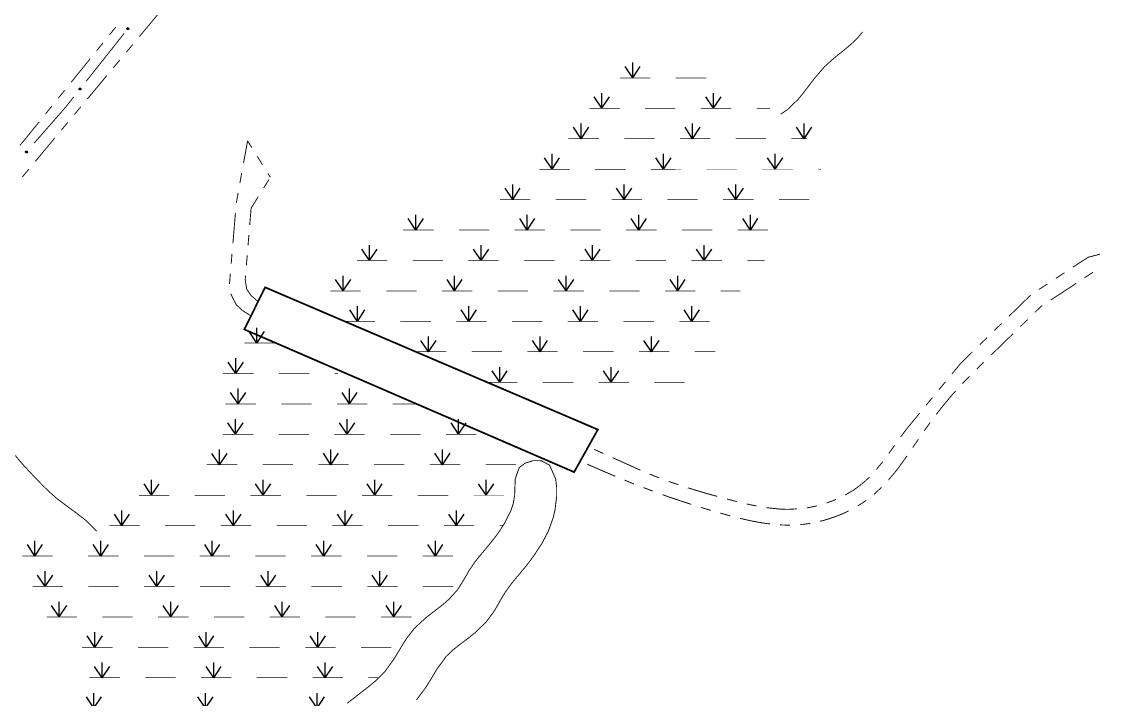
# Model space of a CAD drawing. Extents: x 205150 to 206910, y 4858726 to 4860849.
# Drawn here: x 206487.1 to 206699.9, y 4859959.2 to 4860092.8 of the extents above; entities that cross this region are included whole.
import ezdxf

# ---------------------------------------------------------------- set-up
doc = ezdxf.new("R2010")
doc.units = 0
doc.header["$LTSCALE"] = 1.5
doc.header["$MEASUREMENT"] = 0
for name, color, linetype in [('HD-ALAGADO-BREJO', 170, 'CONTINUOUS'), ('HD-CURSO-PERENE', 170, 'CONTINUOUS'), ('SV-EIXO-RUA-N-PAV', 6, 'CONTINUOUS'), ('SV-PONTE-BUEIRO', 7, 'CONTINUOUS'), ('SV-RUA-NAO-PAV-S-GUIA-C-GUIA', 7, 'CONTINUOUS')]:
    doc.layers.add(name, color=color, linetype=linetype)

# ---------------------------------------------------------------- blocks, each defined once
blk = doc.blocks.new('*X8')
at = {"layer": 'HD-ALAGADO-BREJO'}
for points in [[(206533.498339, 4860029.477765), (206533.497801, 4860032.477765)], [(206533.498339, 4860029.477765), (206531.997935, 4860031.727496)], [(206533.498339, 4860029.477765), (206534.997935, 4860031.728034)], [(206529.338284, 4860023.477478), (206527.838072, 4860025.727336)], [(206529.338284, 4860023.477478), (206529.338001, 4860026.477478)], [(206529.338284, 4860023.477478), (206530.838072, 4860025.72762)], [(206529.801382, 4860017.477397), (206528.301216, 4860019.727287)], [(206529.801382, 4860017.477397), (206529.801161, 4860020.477397)], [(206529.801382, 4860017.477397), (206531.301216, 4860019.727507)], [(206551.801381, 4860017.479015), (206550.301216, 4860019.728905)], [(206551.801381, 4860017.479015), (206551.801161, 4860020.479015)], [(206551.801381, 4860017.479015), (206553.301216, 4860019.729125)], [(206529.295404, 4860011.477332), (206527.795263, 4860013.727238)], [(206529.295404, 4860011.477332), (206529.295216, 4860014.477332)], [(206529.295404, 4860011.477332), (206530.795263, 4860013.727426)], [(206551.295404, 4860011.478714), (206549.795263, 4860013.728619)], [(206551.295404, 4860011.478714), (206551.295216, 4860014.478714)], [(206551.295404, 4860011.478714), (206552.795263, 4860013.728808)], [(206573.295404, 4860011.480095), (206571.795263, 4860013.730001)], [(206573.295404, 4860011.480095), (206573.295216, 4860014.480095)], [(206573.295404, 4860011.480095), (206574.795263, 4860013.730189)], [(206526.117881, 4860005.477255), (206526.117707, 4860008.477255)], [(206548.117881, 4860005.478528), (206548.117707, 4860008.478528)], [(206570.117881, 4860005.479802), (206570.117707, 4860008.479802)], [(206526.117881, 4860005.477255), (206524.61775, 4860007.727168)], [(206526.117881, 4860005.477255), (206527.61775, 4860007.727342)], [(206548.117881, 4860005.478528), (206546.61775, 4860007.728442)], [(206548.117881, 4860005.478528), (206549.61775, 4860007.728615)], [(206570.117881, 4860005.479802), (206568.61775, 4860007.729715)], [(206570.117881, 4860005.479802), (206571.61775, 4860007.729889)], [(206512.739721, 4859999.477076), (206512.739563, 4860002.477076)], [(206534.739721, 4859999.47824), (206534.739563, 4860002.47824)], [(206556.739721, 4859999.479404), (206556.739563, 4860002.479404)], [(206578.739721, 4859999.480568), (206578.739563, 4860002.480568)], [(206512.739721, 4859999.477076), (206511.239602, 4860001.726997)], [(206512.739721, 4859999.477076), (206514.239602, 4860001.727155)], [(206534.739721, 4859999.47824), (206533.239602, 4860001.728161)], [(206534.739721, 4859999.47824), (206536.239602, 4860001.728319)], [(206556.739721, 4859999.479404), (206555.239602, 4860001.729324)], [(206556.739721, 4859999.479404), (206558.239602, 4860001.729483)], [(206578.739721, 4859999.480568), (206577.239602, 4860001.730488)], [(206578.739721, 4859999.480568), (206580.239602, 4860001.730647)], [(206506.889906, 4859993.476981), (206505.389789, 4859995.726904)], [(206506.889906, 4859993.476981), (206506.88975, 4859996.476981)], [(206506.889906, 4859993.476981), (206508.389789, 4859995.727059)], [(206528.889906, 4859993.478119), (206527.389789, 4859995.728042)], [(206528.889906, 4859993.478119), (206528.88975, 4859996.478119)], [(206528.889906, 4859993.478119), (206530.389789, 4859995.728197)], [(206550.889906, 4859993.479257), (206549.389789, 4859995.72918)], [(206550.889906, 4859993.479257), (206550.88975, 4859996.479257)], [(206550.889906, 4859993.479257), (206552.389789, 4859995.729335)], [(206572.889906, 4859993.480395), (206571.389789, 4859995.730318)], [(206572.889906, 4859993.480395), (206572.88975, 4859996.480395)], [(206572.889906, 4859993.480395), (206574.389789, 4859995.730473)], [(206489.726551, 4859987.47709), (206488.226153, 4859989.726825)], [(206489.726551, 4859987.47709), (206489.72602, 4859990.47709)], [(206489.726551, 4859987.47709), (206491.226153, 4859989.727356)], [(206502.709506, 4859987.476907), (206501.20939, 4859989.726829)], [(206502.709506, 4859987.476907), (206502.709351, 4859990.476907)], [(206502.709506, 4859987.476907), (206504.20939, 4859989.726985)], [(206524.709506, 4859987.478047), (206523.20939, 4859989.727969)], [(206524.709506, 4859987.478047), (206524.709351, 4859990.478047)], [(206524.709506, 4859987.478047), (206526.20939, 4859989.728125)], [(206546.709506, 4859987.479187), (206545.20939, 4859989.72911)], [(206546.709506, 4859987.479187), (206546.709351, 4859990.479187)], [(206546.709506, 4859987.479187), (206548.20939, 4859989.729265)], [(206568.709506, 4859987.480328), (206567.209389, 4859989.73025)], [(206568.709506, 4859987.480328), (206568.709351, 4859990.480328)], [(206568.709506, 4859987.480328), (206570.209389, 4859989.730405)], [(206491.762368, 4859981.476759), (206490.262256, 4859983.726685)], [(206491.762368, 4859981.476759), (206491.762219, 4859984.476759)], [(206491.762368, 4859981.476759), (206493.262256, 4859983.726834)], [(206513.762368, 4859981.477854), (206512.262256, 4859983.727779)], [(206513.762368, 4859981.477854), (206513.762219, 4859984.477854)], [(206513.762368, 4859981.477854), (206515.262256, 4859983.727928)], [(206535.762368, 4859981.478948), (206534.262256, 4859983.728873)], [(206535.762368, 4859981.478948), (206535.762219, 4859984.478948)], [(206535.762368, 4859981.478948), (206537.262256, 4859983.729023)], [(206557.762368, 4859981.480043), (206556.262256, 4859983.729968)], [(206557.762368, 4859981.480043), (206557.762219, 4859984.480043)], [(206557.762368, 4859981.480043), (206559.262256, 4859983.730117)], [(206494.517022, 4859975.476761), (206493.016904, 4859977.726682)], [(206494.517022, 4859975.476761), (206494.516864, 4859978.476761)], [(206494.517022, 4859975.476761), (206496.016904, 4859977.72684)], [(206516.517022, 4859975.477916), (206515.016904, 4859977.727838)], [(206516.517022, 4859975.477916), (206516.516864, 4859978.477916)], [(206516.517022, 4859975.477916), (206518.016904, 4859977.727995)], [(206538.517022, 4859975.479072), (206537.016904, 4859977.728993)], [(206538.517022, 4859975.479072), (206538.516864, 4859978.479072)], [(206538.517022, 4859975.479072), (206540.016904, 4859977.729151)], [(206560.517022, 4859975.480228), (206559.016904, 4859977.730149)], [(206560.517022, 4859975.480228), (206560.516864, 4859978.480228)], [(206560.517022, 4859975.480228), (206562.016904, 4859977.730306)], [(206501.529874, 4859969.47681), (206501.529702, 4859972.47681)], [(206523.529874, 4859969.478069), (206523.529702, 4859972.478069)], [(206545.529874, 4859969.479328), (206545.529702, 4859972.479328)], [(206501.529874, 4859969.47681), (206500.029745, 4859971.726724)], [(206501.529874, 4859969.47681), (206503.029745, 4859971.726896)], [(206523.529874, 4859969.478069), (206522.029745, 4859971.727983)], [(206523.529874, 4859969.478069), (206525.029745, 4859971.728155)], [(206545.529874, 4859969.479328), (206544.029745, 4859971.729242)], [(206545.529874, 4859969.479328), (206547.029745, 4859971.729414)], [(206502.981416, 4859963.476798), (206502.981235, 4859966.476798)], [(206524.981416, 4859963.478121), (206524.981235, 4859966.478121)], [(206546.981416, 4859963.479443), (206546.981235, 4859966.479443)], [(206502.981416, 4859963.476798), (206501.48128, 4859965.726708)], [(206502.981416, 4859963.476798), (206504.48128, 4859965.726889)], [(206524.981416, 4859963.478121), (206523.48128, 4859965.728031)], [(206524.981416, 4859963.478121), (206526.48128, 4859965.728211)], [(206546.981416, 4859963.479443), (206545.48128, 4859965.729353)], [(206546.981416, 4859963.479443), (206548.48128, 4859965.729534)], [(206501.370036, 4859957.476757), (206499.869894, 4859959.726662)], [(206501.370036, 4859957.476757), (206501.369847, 4859960.476757)], [(206501.370036, 4859957.476757), (206502.869894, 4859959.726852)], [(206523.370036, 4859957.47815), (206521.869894, 4859959.728055)], [(206523.370036, 4859957.47815), (206523.369846, 4859960.47815)], [(206523.370036, 4859957.47815), (206524.869894, 4859959.728245)], [(206545.370036, 4859957.479543), (206543.869894, 4859959.729448)], [(206545.370036, 4859957.479543), (206545.369846, 4859960.479543)], [(206545.370036, 4859957.479543), (206546.869894, 4859959.729638)], [(206498.574097, 4859951.476704), (206497.073948, 4859953.726604)], [(206498.574097, 4859951.476704), (206498.573898, 4859954.476704)], [(206498.574097, 4859951.476704), (206500.073948, 4859953.726803)], [(206520.574097, 4859951.478162), (206519.073948, 4859953.728062)], [(206520.574097, 4859951.478162), (206520.573898, 4859954.478162)], [(206520.574097, 4859951.478162), (206522.073948, 4859953.728261)], [(206542.574097, 4859951.47962), (206541.073948, 4859953.729521)], [(206542.574097, 4859951.47962), (206542.573898, 4859954.47962)], [(206542.574097, 4859951.47962), (206544.073948, 4859953.72972)], [(206496.37648, 4859945.476653), (206494.876327, 4859947.726551)], [(206496.37648, 4859945.476653), (206496.376276, 4859948.476653)], [(206496.37648, 4859945.476653), (206497.876327, 4859947.726756)], [(206518.37648, 4859945.478153), (206516.876327, 4859947.72805)], [(206518.37648, 4859945.478153), (206518.376276, 4859948.478153)], [(206518.37648, 4859945.478153), (206519.876327, 4859947.728255)], [(206496.344853, 4859939.476624), (206496.344644, 4859942.476624)], [(206518.344853, 4859939.478158), (206518.344644, 4859942.478158)], [(206496.344853, 4859939.476624), (206494.844696, 4859941.726519)], [(206496.344853, 4859939.476624), (206497.844696, 4859941.726729)], [(206518.344853, 4859939.478158), (206516.844696, 4859941.728053)], [(206518.344853, 4859939.478158), (206519.844696, 4859941.728262)], [(206499.449818, 4859933.47663), (206499.449599, 4859936.47663)], [(206521.449818, 4859933.478234), (206521.449599, 4859936.478234)], [(206499.449818, 4859933.47663), (206497.949654, 4859935.726521)], [(206499.449818, 4859933.47663), (206500.949654, 4859935.726739)], [(206521.449818, 4859933.478234), (206519.949654, 4859935.728125)], [(206521.449818, 4859933.478234), (206522.949654, 4859935.728344)], [(206503.933881, 4859927.476652), (206502.433708, 4859929.726537)], [(206503.933881, 4859927.476652), (206503.93365, 4859930.476652)], [(206503.933881, 4859927.476652), (206505.433708, 4859929.726768)], [(206525.933881, 4859927.478348), (206524.433708, 4859929.728232)], [(206525.933881, 4859927.478348), (206525.93365, 4859930.478348)], [(206525.933881, 4859927.478348), (206527.433708, 4859929.728463)], [(206507.016939, 4859921.476658), (206505.516759, 4859923.726538)], [(206507.016939, 4859921.476658), (206507.016699, 4859924.476658)], [(206507.016939, 4859921.476658), (206508.516759, 4859923.726778)], [(206529.016939, 4859921.478421), (206527.516759, 4859923.7283)], [(206529.016939, 4859921.478421), (206529.016699, 4859924.478421)], [(206529.016939, 4859921.478421), (206530.516759, 4859923.728541)], [(206509.113665, 4859915.476654), (206507.613477, 4859917.726529)], [(206509.113665, 4859915.476654), (206509.113415, 4859918.476654)], [(206509.113665, 4859915.476654), (206510.613477, 4859917.726779)], [(206531.113665, 4859915.478488), (206529.613477, 4859917.728363)], [(206531.113665, 4859915.478488), (206531.113414, 4859918.478488)], [(206531.113665, 4859915.478488), (206532.613477, 4859917.728613)], [(206510.969515, 4859909.476662), (206509.469308, 4859911.726523)], [(206510.969515, 4859909.476662), (206510.969238, 4859912.476662)], [(206510.969515, 4859909.476662), (206512.469308, 4859911.7268)], [(206532.969515, 4859909.47869), (206531.469307, 4859911.728552)], [(206532.969515, 4859909.47869), (206532.969238, 4859912.47869)], [(206532.969515, 4859909.47869), (206534.469307, 4859911.728829)], [(206512.54062, 4859903.476695), (206512.540283, 4859906.476695)], [(206512.54062, 4859903.476695), (206511.040367, 4859905.726526)], [(206512.54062, 4859903.476695), (206514.040367, 4859905.726863)], [(206514.469964, 4859897.476775), (206514.469514, 4859900.476775)], [(206514.469964, 4859897.476775), (206512.969626, 4859899.72655)], [(206514.469964, 4859897.476775), (206515.969626, 4859899.727)], [(206517.467365, 4859891.476971), (206515.966849, 4859893.726626)], [(206517.467365, 4859891.476971), (206517.466677, 4859894.476971)], [(206517.467365, 4859891.476971), (206518.966849, 4859893.727315)], [(206519.236824, 4859885.477186), (206517.7361, 4859887.726703)], [(206519.236824, 4859885.477186), (206519.235859, 4859888.477186)], [(206519.236824, 4859885.477186), (206520.7361, 4859887.727668)], [(206519.572268, 4859879.476984), (206518.071699, 4859881.726605)], [(206519.572268, 4859879.476984), (206519.571509, 4859882.476984)], [(206519.572268, 4859879.476984), (206521.071699, 4859881.727363)], [(206519.713772, 4859873.476715), (206519.713298, 4859876.476715)], [(206519.713772, 4859873.476715), (206518.213417, 4859875.726478)], [(206519.713772, 4859873.476715), (206521.213417, 4859875.726952)], [(206519.829978, 4859867.476576), (206519.829633, 4859870.476576)], [(206519.829978, 4859867.476576), (206518.329719, 4859869.726404)], [(206519.829978, 4859867.476576), (206521.329719, 4859869.726748)], [(206519.946184, 4859861.476514), (206518.445953, 4859863.72636)], [(206519.946184, 4859861.476514), (206519.945875, 4859864.476514)], [(206519.946184, 4859861.476514), (206521.445953, 4859863.726668)], [(206519.442894, 4859855.476469), (206517.942669, 4859857.726319)], [(206519.442894, 4859855.476469), (206519.442593, 4859858.476469)], [(206519.442894, 4859855.476469), (206520.942668, 4859857.72662)], [(206518.146852, 4859849.476432), (206516.646619, 4859851.726276)], [(206518.146852, 4859849.476432), (206518.146541, 4859852.476432)], [(206518.146852, 4859849.476432), (206519.646619, 4859851.726588)], [(206514.831513, 4859843.476384), (206513.331263, 4859845.726218)], [(206514.831513, 4859843.476384), (206514.83118, 4859846.476384)], [(206514.831513, 4859843.476384), (206516.331263, 4859845.726551)]]:
    blk.add_lwpolyline(points, dxfattribs=at)
at = {"layer": 'HD-ALAGADO-BREJO', "const_width": 0.13}
for points in [[(206530.998339, 4860029.477316), (206531.998339, 4860029.477496)], [(206531.998339, 4860029.477496), (206536.998339, 4860029.478393)], [(206526.838284, 4860023.477242), (206527.838284, 4860023.477336)], [(206527.838284, 4860023.477336), (206532.838284, 4860023.477809)], [(206537.838284, 4860023.478281), (206543.838284, 4860023.478848)], [(206548.838284, 4860023.479321), (206549.486391, 4860023.477468)], [(206527.301382, 4860017.477213), (206528.301382, 4860017.477287)], [(206528.301382, 4860017.477287), (206533.301381, 4860017.477655)], [(206538.301381, 4860017.478022), (206544.301381, 4860017.478464)], [(206549.301381, 4860017.478831), (206550.301381, 4860017.478905)], [(206550.301381, 4860017.478905), (206555.301381, 4860017.479273)], [(206560.301381, 4860017.47964), (206564.301381, 4860017.479934)], [(206564.301381, 4860017.479934), (206564.974371, 4860017.47759)], [(206526.795404, 4860011.477175), (206527.795404, 4860011.477238)], [(206527.795404, 4860011.477238), (206532.795404, 4860011.477552)], [(206537.795404, 4860011.477866), (206543.795404, 4860011.478243)], [(206548.795404, 4860011.478557), (206549.795404, 4860011.478619)], [(206549.795404, 4860011.478619), (206554.795404, 4860011.478933)], [(206559.795404, 4860011.479247), (206565.795404, 4860011.479624)], [(206570.795404, 4860011.479938), (206571.795404, 4860011.480001)], [(206571.795404, 4860011.480001), (206576.795404, 4860011.480315)], [(206523.617881, 4860005.47711), (206524.617881, 4860005.477168)], [(206524.617881, 4860005.477168), (206529.617881, 4860005.477458)], [(206534.617881, 4860005.477747), (206540.617881, 4860005.478094)], [(206545.617881, 4860005.478384), (206546.617881, 4860005.478442)], [(206546.617881, 4860005.478442), (206551.617881, 4860005.478731)], [(206556.617881, 4860005.47902), (206562.617881, 4860005.479368)], [(206567.617881, 4860005.479657), (206568.617881, 4860005.479715)], [(206568.617881, 4860005.479715), (206573.61788, 4860005.480004)], [(206578.61788, 4860005.480294), (206584.61788, 4860005.480641)], [(206510.239721, 4859999.476944), (206511.239721, 4859999.476997)], [(206511.239721, 4859999.476997), (206516.239721, 4859999.477261)], [(206521.239721, 4859999.477526), (206527.239721, 4859999.477843)], [(206532.239721, 4859999.478108), (206533.239721, 4859999.478161)], [(206533.239721, 4859999.478161), (206538.239721, 4859999.478425)], [(206543.239721, 4859999.47869), (206549.239721, 4859999.479007)], [(206554.239721, 4859999.479272), (206555.239721, 4859999.479324)], [(206555.239721, 4859999.479324), (206560.239721, 4859999.479589)], [(206565.239721, 4859999.479854), (206571.239721, 4859999.480171)], [(206576.239721, 4859999.480436), (206577.239721, 4859999.480488)], [(206577.239721, 4859999.480488), (206582.239721, 4859999.480753)], [(206504.389906, 4859993.476852), (206505.389906, 4859993.476904)], [(206505.389906, 4859993.476904), (206510.389906, 4859993.477163)], [(206515.389906, 4859993.477421), (206521.389906, 4859993.477732)], [(206526.389906, 4859993.47799), (206527.389906, 4859993.478042)], [(206527.389906, 4859993.478042), (206532.389906, 4859993.4783)], [(206537.389906, 4859993.478559), (206543.389906, 4859993.478869)], [(206548.389906, 4859993.479128), (206549.389906, 4859993.47918)], [(206549.389906, 4859993.47918), (206554.389906, 4859993.479438)], [(206559.389906, 4859993.479697), (206565.389906, 4859993.480007)], [(206570.389906, 4859993.480266), (206571.389906, 4859993.480318)], [(206571.389906, 4859993.480318), (206576.389906, 4859993.480576)], [(206581.389906, 4859993.480835), (206582.044482, 4859993.477629)], [(206487.226551, 4859987.476648), (206488.226551, 4859987.476825)], [(206488.226551, 4859987.476825), (206493.226551, 4859987.47771)], [(206500.209506, 4859987.476777), (206501.209506, 4859987.476829)], [(206501.209506, 4859987.476829), (206506.209506, 4859987.477088)], [(206511.209506, 4859987.477347), (206517.209506, 4859987.477658)], [(206522.209506, 4859987.477918), (206523.209506, 4859987.477969)], [(206523.209506, 4859987.477969), (206528.209506, 4859987.478229)], [(206533.209506, 4859987.478488), (206539.209506, 4859987.478799)], [(206544.209506, 4859987.479058), (206545.209506, 4859987.47911)], [(206545.209506, 4859987.47911), (206550.209506, 4859987.479369)], [(206555.209506, 4859987.479628), (206561.209506, 4859987.479939)], [(206566.209506, 4859987.480198), (206567.209506, 4859987.48025)], [(206567.209506, 4859987.48025), (206572.209506, 4859987.480509)], [(206577.209506, 4859987.480768), (206577.546145, 4859987.477551)], [(206489.262368, 4859981.476635), (206490.262368, 4859981.476685)], [(206490.262368, 4859981.476685), (206495.262368, 4859981.476933)], [(206500.262368, 4859981.477182), (206506.262368, 4859981.477481)], [(206511.262368, 4859981.477729), (206512.262368, 4859981.477779)], [(206512.262368, 4859981.477779), (206517.262368, 4859981.478028)], [(206522.262368, 4859981.478277), (206528.262368, 4859981.478575)], [(206533.262368, 4859981.478824), (206534.262368, 4859981.478873)], [(206534.262368, 4859981.478873), (206539.262368, 4859981.479122)], [(206544.262368, 4859981.479371), (206550.262368, 4859981.479669)], [(206555.262368, 4859981.479918), (206556.262368, 4859981.479968)], [(206556.262368, 4859981.479968), (206561.262368, 4859981.480217)], [(206566.262368, 4859981.480465), (206572.262368, 4859981.480764)], [(206492.017022, 4859975.476629), (206493.017022, 4859975.476682)], [(206493.017022, 4859975.476682), (206498.017022, 4859975.476945)], [(206503.017022, 4859975.477207), (206509.017022, 4859975.477522)], [(206514.017022, 4859975.477785), (206515.017022, 4859975.477838)], [(206515.017022, 4859975.477838), (206520.017022, 4859975.4781)], [(206525.017022, 4859975.478363), (206531.017022, 4859975.478678)], [(206536.017022, 4859975.478941), (206537.017022, 4859975.478993)], [(206537.017022, 4859975.478993), (206542.017022, 4859975.479256)], [(206547.017022, 4859975.479519), (206553.017022, 4859975.479834)], [(206558.017022, 4859975.480096), (206559.017022, 4859975.480149)], [(206559.017022, 4859975.480149), (206564.017022, 4859975.480412)], [(206499.029874, 4859969.476667), (206500.029874, 4859969.476724)], [(206500.029874, 4859969.476724), (206505.029874, 4859969.47701)], [(206510.029874, 4859969.477296), (206516.029874, 4859969.47764)], [(206521.029874, 4859969.477926), (206522.029874, 4859969.477983)], [(206522.029874, 4859969.477983), (206527.029874, 4859969.478269)], [(206532.029874, 4859969.478555), (206538.029874, 4859969.478899)], [(206543.029874, 4859969.479185), (206544.029874, 4859969.479242)], [(206544.029874, 4859969.479242), (206549.029874, 4859969.479529)], [(206554.029874, 4859969.479815), (206560.029874, 4859969.480158)], [(206500.481416, 4859963.476648), (206501.481416, 4859963.476708)], [(206501.481416, 4859963.476708), (206506.481416, 4859963.477009)], [(206511.481416, 4859963.477309), (206517.481416, 4859963.47767)], [(206522.481416, 4859963.477971), (206523.481416, 4859963.478031)], [(206523.481416, 4859963.478031), (206528.481416, 4859963.478331)], [(206533.481416, 4859963.478632), (206539.481416, 4859963.478993)], [(206544.481416, 4859963.479293), (206545.481416, 4859963.479353)], [(206545.481416, 4859963.479353), (206550.481416, 4859963.479654)], [(206555.481416, 4859963.479954), (206556.481416, 4859963.480015)], [(206556.481416, 4859963.480015), (206557.397686, 4859963.477217)], [(206498.870036, 4859957.476599), (206499.870036, 4859957.476662)], [(206499.870036, 4859957.476662), (206504.870036, 4859957.476979)], [(206509.870036, 4859957.477295), (206515.870036, 4859957.477675)], [(206520.870036, 4859957.477992), (206521.870036, 4859957.478055)], [(206521.870036, 4859957.478055), (206526.870036, 4859957.478372)], [(206531.870036, 4859957.478688), (206537.870036, 4859957.479068)], [(206542.870036, 4859957.479385), (206543.870036, 4859957.479448)], [(206543.870036, 4859957.479448), (206548.870036, 4859957.479765)], [(206496.074097, 4859951.476538), (206497.074097, 4859951.476604)], [(206497.074097, 4859951.476604), (206502.074097, 4859951.476936)], [(206507.074097, 4859951.477267), (206513.074097, 4859951.477665)], [(206518.074097, 4859951.477996), (206519.074097, 4859951.478062)], [(206519.074097, 4859951.478062), (206524.074097, 4859951.478394)], [(206529.074097, 4859951.478725), (206535.074097, 4859951.479123)], [(206540.074097, 4859951.479454), (206541.074097, 4859951.479521)], [(206541.074097, 4859951.479521), (206542.074097, 4859951.479587)], [(206542.074097, 4859951.479587), (206542.658895, 4859951.477004)], [(206493.87648, 4859945.476483), (206494.87648, 4859945.476551)], [(206494.87648, 4859945.476551), (206499.87648, 4859945.476892)], [(206504.87648, 4859945.477233), (206510.87648, 4859945.477641)], [(206515.87648, 4859945.477982), (206516.87648, 4859945.47805)], [(206516.87648, 4859945.47805), (206521.87648, 4859945.478391)], [(206526.87648, 4859945.478732), (206532.87648, 4859945.479141)], [(206537.87648, 4859945.479481), (206537.896063, 4859945.476923)], [(206493.844853, 4859939.47645), (206494.844853, 4859939.476519)], [(206494.844853, 4859939.476519), (206499.844853, 4859939.476868)], [(206504.844853, 4859939.477217), (206510.844853, 4859939.477635)], [(206515.844853, 4859939.477983), (206516.844853, 4859939.478053)], [(206516.844853, 4859939.478053), (206521.844853, 4859939.478402)], [(206526.844853, 4859939.47875), (206532.844853, 4859939.479169)], [(206496.949818, 4859933.476448), (206497.949818, 4859933.476521)], [(206497.949818, 4859933.476521), (206502.949818, 4859933.476885)], [(206507.949818, 4859933.47725), (206513.949818, 4859933.477687)], [(206518.949818, 4859933.478052), (206519.949818, 4859933.478125)], [(206519.949818, 4859933.478125), (206524.949818, 4859933.478489)], [(206529.949818, 4859933.478854), (206534.949818, 4859933.479219)], [(206534.949818, 4859933.479219), (206535.28667, 4859933.476831)], [(206501.433881, 4859927.47646), (206502.433881, 4859927.476537)], [(206502.433881, 4859927.476537), (206507.433881, 4859927.476922)], [(206512.433881, 4859927.477307), (206518.433881, 4859927.47777)], [(206523.433881, 4859927.478155), (206524.433881, 4859927.478232)], [(206524.433881, 4859927.478232), (206529.433881, 4859927.478617)], [(206534.433881, 4859927.479003), (206535.433881, 4859927.47908)], [(206535.433881, 4859927.47908), (206535.690855, 4859927.476802)], [(206504.516939, 4859921.476457), (206505.516939, 4859921.476538)], [(206505.516939, 4859921.476538), (206510.516939, 4859921.476938)], [(206515.516939, 4859921.477339), (206521.516939, 4859921.47782)], [(206526.516939, 4859921.47822), (206527.516939, 4859921.478301)], [(206527.516939, 4859921.478301), (206532.516939, 4859921.478701)], [(206506.613665, 4859915.476445), (206507.613665, 4859915.476529)], [(206507.613665, 4859915.476529), (206512.613665, 4859915.476946)], [(206517.613665, 4859915.477362), (206523.613665, 4859915.477862)], [(206528.613665, 4859915.478279), (206529.613665, 4859915.478363)], [(206529.613665, 4859915.478363), (206534.613665, 4859915.478779)], [(206508.469515, 4859909.476431), (206509.469515, 4859909.476523)], [(206509.469515, 4859909.476523), (206514.469515, 4859909.476984)], [(206519.469515, 4859909.477445), (206525.469515, 4859909.477999)], [(206530.469515, 4859909.47846), (206531.469515, 4859909.478552)], [(206531.469515, 4859909.478552), (206532.263601, 4859909.476669)], [(206510.04062, 4859903.476414), (206511.04062, 4859903.476526)], [(206511.04062, 4859903.476526), (206516.04062, 4859903.477088)], [(206521.04062, 4859903.47765), (206525.04062, 4859903.4781)], [(206525.04062, 4859903.4781), (206525.99981, 4859903.476573)], [(206511.969964, 4859897.4764), (206512.969964, 4859897.47655)], [(206512.969964, 4859897.47655), (206517.969963, 4859897.477299)], [(206514.967365, 4859891.476397), (206515.967365, 4859891.476626)], [(206515.967365, 4859891.476626), (206517.967365, 4859891.477085)], [(206517.967365, 4859891.477085), (206518.772502, 4859891.476435)], [(206516.736824, 4859885.476382), (206517.736824, 4859885.476703)], [(206517.736824, 4859885.476703), (206518.671356, 4859885.476401)], [(206517.072268, 4859879.476352), (206518.072268, 4859879.476605)], [(206518.072268, 4859879.476605), (206520.072268, 4859879.47711)], [(206520.072268, 4859879.47711), (206520.209434, 4859879.476383)], [(206517.213772, 4859873.47632), (206518.213772, 4859873.476478)], [(206518.213772, 4859873.476478), (206523.213772, 4859873.477268)], [(206517.329978, 4859867.476289), (206518.329978, 4859867.476404)], [(206518.329978, 4859867.476404), (206523.329978, 4859867.476978)], [(206528.329978, 4859867.477553), (206532.329978, 4859867.478013)], [(206532.329978, 4859867.478013), (206532.578148, 4859867.476441)], [(206517.446184, 4859861.476257), (206518.446184, 4859861.47636)], [(206518.446184, 4859861.47636), (206523.446184, 4859861.476874)], [(206528.446184, 4859861.477389), (206534.446184, 4859861.478006)], [(206516.942894, 4859855.476219), (206517.942894, 4859855.476319)], [(206517.942894, 4859855.476319), (206522.942894, 4859855.47682)], [(206527.942894, 4859855.477321), (206533.942894, 4859855.477923)], [(206515.646852, 4859849.476173), (206516.646852, 4859849.476276)], [(206516.646852, 4859849.476276), (206521.646852, 4859849.476795)], [(206526.646852, 4859849.477314), (206532.646852, 4859849.477936)], [(206512.331513, 4859843.476107), (206513.331513, 4859843.476218)], [(206513.331513, 4859843.476218), (206518.331513, 4859843.476773)], [(206523.331513, 4859843.477328), (206528.331513, 4859843.477883)], [(206528.331513, 4859843.477883), (206528.685992, 4859843.47627)]]:
    blk.add_lwpolyline(points, dxfattribs=at)
blk = doc.blocks.new('*X9')
at = {"layer": 'HD-ALAGADO-BREJO'}
for points in [[(206607.633443, 4860081.746734), (206606.133217, 4860083.996583)], [(206607.633443, 4860081.746734), (206607.633141, 4860084.746734)], [(206607.633443, 4860081.746734), (206609.133217, 4860083.996885)], [(206601.566417, 4860075.746578), (206601.56619, 4860078.746578)], [(206623.566417, 4860075.74824), (206623.56619, 4860078.74824)], [(206601.566417, 4860075.746578), (206600.066247, 4860077.996465)], [(206601.566417, 4860075.746578), (206603.066247, 4860077.996691)], [(206623.566417, 4860075.74824), (206622.066247, 4860077.998127)], [(206623.566417, 4860075.74824), (206625.066247, 4860077.998354)], [(206597.458106, 4860069.74648), (206597.457908, 4860072.74648)], [(206619.458106, 4860069.747931), (206619.457908, 4860072.747931)], [(206641.458106, 4860069.749383), (206641.457908, 4860072.749383)], [(206597.458106, 4860069.74648), (206595.957958, 4860071.996381)], [(206597.458106, 4860069.74648), (206598.957958, 4860071.996579)], [(206619.458106, 4860069.747931), (206617.957958, 4860071.997832)], [(206619.458106, 4860069.747931), (206620.957958, 4860071.99803)], [(206641.458106, 4860069.749383), (206639.957957, 4860071.999284)], [(206641.458106, 4860069.749383), (206642.957957, 4860071.999482)], [(206591.725909, 4860063.746377), (206590.225772, 4860065.996285)], [(206591.725909, 4860063.746377), (206591.725727, 4860066.746377)], [(206591.725909, 4860063.746377), (206593.225772, 4860065.996468)], [(206613.725909, 4860063.747715), (206612.225772, 4860065.997623)], [(206613.725909, 4860063.747715), (206613.725726, 4860066.747714)], [(206613.725909, 4860063.747715), (206615.225772, 4860065.997806)], [(206635.725909, 4860063.749052), (206634.225772, 4860065.998961)], [(206635.725909, 4860063.749052), (206635.725726, 4860066.749052)], [(206635.725909, 4860063.749052), (206637.225772, 4860065.999144)], [(206583.9656, 4860057.746257), (206582.465472, 4860059.996171)], [(206583.9656, 4860057.746257), (206583.965429, 4860060.746257)], [(206583.9656, 4860057.746257), (206585.465472, 4860059.996343)], [(206605.9656, 4860057.747516), (206604.465472, 4860059.99743)], [(206605.9656, 4860057.747516), (206605.965429, 4860060.747516)], [(206605.9656, 4860057.747516), (206607.465472, 4860059.997602)], [(206627.9656, 4860057.748776), (206626.465472, 4860059.99869)], [(206627.9656, 4860057.748776), (206627.965429, 4860060.748776)], [(206627.9656, 4860057.748776), (206629.465472, 4860059.998861)], [(206564.846398, 4860051.74602), (206563.34628, 4860053.995942)], [(206564.846398, 4860051.74602), (206564.846241, 4860054.74602)], [(206564.846398, 4860051.74602), (206566.34628, 4860053.996098)], [(206586.846398, 4860051.747165), (206585.34628, 4860053.997087)], [(206586.846398, 4860051.747165), (206586.846241, 4860054.747165)], [(206586.846398, 4860051.747165), (206588.34628, 4860053.997243)], [(206608.846398, 4860051.74831), (206607.34628, 4860053.998232)], [(206608.846398, 4860051.74831), (206608.846241, 4860054.74831)], [(206608.846398, 4860051.74831), (206610.34628, 4860053.998388)], [(206630.846398, 4860051.749455), (206629.34628, 4860053.999377)], [(206630.846398, 4860051.749455), (206630.846241, 4860054.749455)], [(206630.846398, 4860051.749455), (206632.34628, 4860053.999533)], [(206555.727877, 4860045.745893), (206554.227763, 4860047.995816)], [(206555.727877, 4860045.745893), (206555.727725, 4860048.745893)], [(206555.727877, 4860045.745893), (206557.227763, 4860047.995969)], [(206577.727877, 4860045.747012), (206576.227763, 4860047.996935)], [(206577.727877, 4860045.747012), (206577.727725, 4860048.747012)], [(206577.727877, 4860045.747012), (206579.227763, 4860047.997088)], [(206599.727877, 4860045.748131), (206598.227763, 4860047.998054)], [(206599.727877, 4860045.748131), (206599.727725, 4860048.748131)], [(206599.727877, 4860045.748131), (206601.227763, 4860047.998207)], [(206621.727877, 4860045.74925), (206620.227763, 4860047.999173)], [(206621.727877, 4860045.74925), (206621.727725, 4860048.74925)], [(206621.727877, 4860045.74925), (206623.227763, 4860047.999326)], [(206550.506522, 4860039.745807), (206550.50637, 4860042.745807)], [(206572.506522, 4860039.746923), (206572.50637, 4860042.746923)], [(206594.506522, 4860039.74804), (206594.50637, 4860042.74804)], [(206616.506522, 4860039.749156), (206616.50637, 4860042.749156)], [(206550.506522, 4860039.745807), (206549.006408, 4860041.995731)], [(206550.506522, 4860039.745807), (206552.006408, 4860041.995883)], [(206572.506522, 4860039.746923), (206571.006408, 4860041.996847)], [(206572.506522, 4860039.746923), (206574.006408, 4860041.996999)], [(206594.506522, 4860039.74804), (206593.006408, 4860041.997963)], [(206594.506522, 4860039.74804), (206596.006408, 4860041.998116)], [(206616.506522, 4860039.749156), (206615.006408, 4860041.99908)], [(206616.506522, 4860039.749156), (206618.006408, 4860041.999232)], [(206553.320611, 4860033.745807), (206553.320453, 4860036.745807)], [(206575.32061, 4860033.746963), (206575.320453, 4860036.746963)], [(206597.32061, 4860033.74812), (206597.320453, 4860036.74812)], [(206619.32061, 4860033.749276), (206619.320453, 4860036.749276)], [(206553.320611, 4860033.745807), (206551.820492, 4860035.995728)], [(206553.320611, 4860033.745807), (206554.820492, 4860035.995886)], [(206575.32061, 4860033.746963), (206573.820492, 4860035.996885)], [(206575.32061, 4860033.746963), (206576.820492, 4860035.997042)], [(206597.32061, 4860033.74812), (206595.820492, 4860035.998041)], [(206597.32061, 4860033.74812), (206598.820492, 4860035.998199)], [(206619.32061, 4860033.749276), (206617.820492, 4860035.999198)], [(206619.32061, 4860033.749276), (206620.820492, 4860035.999355)], [(206567.361221, 4860027.745931), (206565.861088, 4860029.995842)], [(206567.361221, 4860027.745931), (206567.361044, 4860030.74593)], [(206567.361221, 4860027.745931), (206568.861088, 4860029.996019)], [(206589.361221, 4860027.747229), (206587.861088, 4860029.997141)], [(206589.361221, 4860027.747229), (206589.361044, 4860030.747229)], [(206589.361221, 4860027.747229), (206590.861088, 4860029.997318)], [(206611.361221, 4860027.748528), (206609.861088, 4860029.99844)], [(206611.361221, 4860027.748528), (206611.361044, 4860030.748528)], [(206611.361221, 4860027.748528), (206612.861088, 4860029.998617)], [(206581.401831, 4860021.746065), (206579.901675, 4860023.99596)], [(206581.401831, 4860021.746065), (206581.401622, 4860024.746065)], [(206581.401831, 4860021.746065), (206582.901675, 4860023.996169)], [(206603.401831, 4860021.747598), (206601.901674, 4860023.997494)], [(206603.401831, 4860021.747598), (206603.401622, 4860024.747598)], [(206603.401831, 4860021.747598), (206604.901674, 4860023.997703)]]:
    blk.add_lwpolyline(points, dxfattribs=at)
at = {"layer": 'HD-ALAGADO-BREJO', "const_width": 0.13}
for points in [[(206605.133443, 4860081.746483), (206606.133443, 4860081.746583)], [(206606.133443, 4860081.746583), (206611.133443, 4860081.747086)], [(206616.133443, 4860081.747589), (206622.133443, 4860081.748192)], [(206599.066417, 4860075.746389), (206600.066417, 4860075.746465)], [(206600.066417, 4860075.746465), (206605.066417, 4860075.746842)], [(206610.066417, 4860075.74722), (206616.066417, 4860075.747674)], [(206621.066417, 4860075.748051), (206622.066417, 4860075.748127)], [(206622.066417, 4860075.748127), (206627.066417, 4860075.748505)], [(206632.066417, 4860075.748883), (206634.066417, 4860075.749034)], [(206634.066417, 4860075.749034), (206634.716217, 4860075.746745)], [(206594.958106, 4860069.746315), (206595.958106, 4860069.746381)], [(206595.958106, 4860069.746381), (206600.958106, 4860069.746711)], [(206605.958106, 4860069.747041), (206611.958106, 4860069.747436)], [(206616.958106, 4860069.747766), (206617.958106, 4860069.747832)], [(206617.958106, 4860069.747832), (206622.958106, 4860069.748162)], [(206627.958106, 4860069.748492), (206633.958106, 4860069.748888)], [(206638.958106, 4860069.749218), (206639.958106, 4860069.749284)], [(206639.958106, 4860069.749284), (206641.958106, 4860069.749416)], [(206641.958106, 4860069.749416), (206641.987038, 4860069.746785)], [(206589.225909, 4860063.746225), (206590.225909, 4860063.746285)], [(206590.225909, 4860063.746285), (206595.225909, 4860063.746589)], [(206600.225909, 4860063.746894), (206606.225909, 4860063.747258)], [(206611.225909, 4860063.747562), (206612.225909, 4860063.747623)], [(206612.225909, 4860063.747623), (206617.225909, 4860063.747927)], [(206622.225909, 4860063.748231), (206628.225909, 4860063.748596)], [(206633.225909, 4860063.7489), (206634.225909, 4860063.748961)], [(206634.225909, 4860063.748961), (206639.225909, 4860063.749265)], [(206644.225909, 4860063.749569), (206644.806797, 4860063.74678)], [(206581.4656, 4860057.746114), (206582.4656, 4860057.746171)], [(206582.4656, 4860057.746171), (206587.4656, 4860057.746457)], [(206592.4656, 4860057.746744), (206598.4656, 4860057.747087)], [(206603.4656, 4860057.747373), (206604.4656, 4860057.74743)], [(206604.4656, 4860057.74743), (206609.4656, 4860057.747717)], [(206614.4656, 4860057.748003), (206620.4656, 4860057.748346)], [(206625.4656, 4860057.748632), (206626.4656, 4860057.74869)], [(206626.4656, 4860057.74869), (206631.4656, 4860057.748976)], [(206636.4656, 4860057.749262), (206642.4656, 4860057.749605)], [(206562.346398, 4860051.74589), (206563.346398, 4860051.745942)], [(206563.346398, 4860051.745942), (206568.346398, 4860051.746202)], [(206573.346398, 4860051.746462), (206579.346398, 4860051.746775)], [(206584.346398, 4860051.747035), (206585.346398, 4860051.747087)], [(206585.346398, 4860051.747087), (206590.346398, 4860051.747347)], [(206595.346398, 4860051.747607), (206601.346398, 4860051.74792)], [(206606.346398, 4860051.74818), (206607.346398, 4860051.748232)], [(206607.346398, 4860051.748232), (206612.346398, 4860051.748492)], [(206617.346398, 4860051.748752), (206623.346398, 4860051.749065)], [(206628.346398, 4860051.749325), (206629.346398, 4860051.749377)], [(206629.346398, 4860051.749377), (206634.346397, 4860051.749637)], [(206553.227877, 4860045.745766), (206554.227877, 4860045.745816)], [(206554.227877, 4860045.745816), (206559.227877, 4860045.746071)], [(206564.227877, 4860045.746325), (206570.227877, 4860045.74663)], [(206575.227877, 4860045.746885), (206576.227877, 4860045.746935)], [(206576.227877, 4860045.746935), (206581.227877, 4860045.74719)], [(206586.227877, 4860045.747444), (206592.227877, 4860045.747749)], [(206597.227877, 4860045.748004), (206598.227877, 4860045.748054)], [(206598.227877, 4860045.748054), (206603.227877, 4860045.748309)], [(206608.227877, 4860045.748563), (206614.227877, 4860045.748868)], [(206619.227877, 4860045.749123), (206620.227877, 4860045.749173)], [(206620.227877, 4860045.749173), (206625.227877, 4860045.749428)], [(206630.227877, 4860045.749682), (206633.227877, 4860045.749835)], [(206633.227877, 4860045.749835), (206633.642559, 4860045.74657)], [(206548.006522, 4860039.74568), (206549.006522, 4860039.745731)], [(206549.006522, 4860039.745731), (206554.006522, 4860039.745985)], [(206559.006522, 4860039.746238), (206565.006522, 4860039.746543)], [(206570.006522, 4860039.746797), (206571.006522, 4860039.746847)], [(206571.006522, 4860039.746847), (206576.006522, 4860039.747101)], [(206581.006522, 4860039.747355), (206587.006522, 4860039.747659)], [(206592.006522, 4860039.747913), (206593.006522, 4860039.747963)], [(206593.006522, 4860039.747963), (206598.006522, 4860039.748217)], [(206603.006522, 4860039.748471), (206609.006522, 4860039.748775)], [(206614.006522, 4860039.749029), (206615.006522, 4860039.74908)], [(206615.006522, 4860039.74908), (206620.006522, 4860039.749333)], [(206625.006522, 4860039.749587), (206628.006522, 4860039.749739)], [(206628.006522, 4860039.749739), (206628.847699, 4860039.746489)], [(206550.820611, 4860033.745675), (206551.820611, 4860033.745728)], [(206551.820611, 4860033.745728), (206556.820611, 4860033.745991)], [(206561.820611, 4860033.746254), (206567.820611, 4860033.746569)], [(206572.82061, 4860033.746832), (206573.82061, 4860033.746885)], [(206573.82061, 4860033.746885), (206578.82061, 4860033.747147)], [(206583.82061, 4860033.74741), (206589.82061, 4860033.747726)], [(206594.82061, 4860033.747988), (206595.82061, 4860033.748041)], [(206595.82061, 4860033.748041), (206600.82061, 4860033.748304)], [(206605.82061, 4860033.748567), (206611.82061, 4860033.748882)], [(206616.82061, 4860033.749145), (206617.82061, 4860033.749198)], [(206617.82061, 4860033.749198), (206622.82061, 4860033.74946)], [(206564.861221, 4860027.745783), (206565.861221, 4860027.745842)], [(206565.861221, 4860027.745842), (206570.861221, 4860027.746137)], [(206575.861221, 4860027.746432), (206581.861221, 4860027.746787)], [(206586.861221, 4860027.747082), (206587.861221, 4860027.747141)], [(206587.861221, 4860027.747141), (206592.861221, 4860027.747436)], [(206597.861221, 4860027.747731), (206603.861221, 4860027.748085)], [(206608.861221, 4860027.748381), (206609.861221, 4860027.74844)], [(206609.861221, 4860027.74844), (206614.861221, 4860027.748735)], [(206619.861221, 4860027.74903), (206623.861221, 4860027.749266)], [(206623.861221, 4860027.749266), (206623.93433, 4860027.746374)], [(206578.901831, 4860021.74589), (206579.901831, 4860021.74596)], [(206579.901831, 4860021.74596), (206584.901831, 4860021.746309)], [(206589.901831, 4860021.746657), (206595.901831, 4860021.747075)], [(206600.901831, 4860021.747424), (206601.901831, 4860021.747494)], [(206601.901831, 4860021.747494), (206606.901831, 4860021.747842)], [(206611.901831, 4860021.748191), (206617.901831, 4860021.748609)]]:
    blk.add_lwpolyline(points, dxfattribs=at)

msp = doc.modelspace()

# ---------------------------------------------------------------- linework, layer by layer
at = {"layer": 'HD-CURSO-PERENE', "const_width": 0.18, "flags": 128}
for points in [[(206652.98, 4860090.78), (206652, 4860089.63), (206650.92, 4860088.58), (206649.79, 4860087.6), (206648.12, 4860086.26), (206646.96, 4860085.3), (206645.41, 4860083.88), (206643.46, 4860081.6), (206642.55, 4860080.41), (206641.22, 4860078.67), (206640.26, 4860077.51), (206638.09, 4860075.44), (206636.82, 4860074.58)], [(206485.84, 4860007.31), (206487.53, 4860005.32), (206489.58, 4860003.13), (206491.22, 4860001.44), (206492.29, 4860000.39), (206494.09, 4859998.78), (206496.49, 4859996.98), (206497.71, 4859996.1), (206499.78, 4859994.5), (206501.9, 4859992.37)], [(206551.32, 4859958.45), (206553.69, 4859960.29), (206555.75, 4859961.91), (206556.91, 4859962.87), (206558.69, 4859964.61), (206560.45, 4859967.03), (206561.24, 4859968.32), (206562.29, 4859970.07), (206563.11, 4859971.34), (206564.62, 4859973.28), (206566.82, 4859975.3), (206568.01, 4859976.22), (206570.19, 4859977.91), (206571.33, 4859978.9), (206573.07, 4859980.8), (206574.65, 4859983.35), (206575.39, 4859984.66), (206576.6, 4859986.43), (206578.51, 4859988.75), (206580.24, 4859990.85), (206581.13, 4859992.06), (206582.27, 4859993.79), (206583.62, 4859996.46), (206584.09, 4859997.89), (206584.35, 4859999.42), (206584.41, 4860001.14), (206584.47, 4860002.72), (206585.25, 4860004.91), (206586.47, 4860005.82), (206588.04, 4860006.29), (206589.62, 4860006.27), (206591.23, 4860005.4), (206592.45, 4860002.66), (206592.64, 4860000.94), (206592.63, 4859999.16), (206592.31, 4859996.58), (206591.96, 4859995.05), (206590.95, 4859992.28), (206589.67, 4859989.87), (206588.03, 4859987.39), (206587.13, 4859986.18), (206586.18, 4859984.99), (206584.94, 4859983.51), (206583.97, 4859982.36), (206582.56, 4859980.46), (206581.78, 4859979.18), (206581.04, 4859977.86), (206580.28, 4859976.57), (206578.64, 4859974.38), (206576.47, 4859972.31), (206575.29, 4859971.36), (206573.3, 4859969.86), (206572.13, 4859968.92), (206570.82, 4859967.66), (206569.06, 4859965.24), (206567.58, 4859962.79), (206566.78, 4859961.52), (206564.99, 4859959.12)]]:
    msp.add_lwpolyline(points, dxfattribs=at)
at = {"layer": 'SV-EIXO-RUA-N-PAV', "flags": 128}
for points in [[(206508.22, 4860091.47), (206508.23, 4860091.42), (206508.23, 4860091.38), (206508.21, 4860091.35), (206508.19, 4860091.32), (206508.17, 4860091.29), (206508.14, 4860091.27), (206508.1, 4860091.26), (206508.05, 4860091.25), (206508.01, 4860091.26), (206507.97, 4860091.27), (206507.94, 4860091.29), (206507.92, 4860091.31), (206507.9, 4860091.35), (206507.88, 4860091.38), (206507.88, 4860091.43), (206507.88, 4860091.48), (206507.9, 4860091.51), (206507.92, 4860091.54), (206507.94, 4860091.56), (206507.97, 4860091.58), (206508.01, 4860091.6), (206508.06, 4860091.6), (206508.1, 4860091.6), (206508.13, 4860091.59), (206508.16, 4860091.57), (206508.19, 4860091.54), (206508.21, 4860091.51), (206508.22, 4860091.47)], [(206498.8, 4860079.6), (206498.81, 4860079.55), (206498.8, 4860079.5), (206498.79, 4860079.47), (206498.77, 4860079.44), (206498.75, 4860079.42), (206498.72, 4860079.4), (206498.68, 4860079.38), (206498.63, 4860079.37), (206498.58, 4860079.38), (206498.55, 4860079.39), (206498.52, 4860079.41), (206498.5, 4860079.44), (206498.47, 4860079.47), (206498.46, 4860079.51), (206498.45, 4860079.56), (206498.46, 4860079.6), (206498.47, 4860079.63), (206498.49, 4860079.66), (206498.52, 4860079.69), (206498.55, 4860079.71), (206498.59, 4860079.72), (206498.64, 4860079.73), (206498.68, 4860079.72), (206498.71, 4860079.71), (206498.74, 4860079.69), (206498.77, 4860079.67), (206498.79, 4860079.64), (206498.8, 4860079.6)], [(206488.23, 4860067.18), (206488.24, 4860067.13), (206488.23, 4860067.09), (206488.22, 4860067.05), (206488.19, 4860067.03), (206488.17, 4860067), (206488.14, 4860066.98), (206488.1, 4860066.97), (206488.05, 4860066.96), (206488.01, 4860066.97), (206487.97, 4860066.99), (206487.94, 4860067.01), (206487.92, 4860067.03), (206487.9, 4860067.07), (206487.89, 4860067.1), (206487.88, 4860067.15), (206487.89, 4860067.2), (206487.91, 4860067.23), (206487.93, 4860067.26), (206487.95, 4860067.28), (206487.98, 4860067.3), (206488.02, 4860067.31), (206488.07, 4860067.32), (206488.12, 4860067.31), (206488.15, 4860067.3), (206488.18, 4860067.27), (206488.2, 4860067.25), (206488.22, 4860067.22), (206488.23, 4860067.18)]]:
    msp.add_lwpolyline(points, close=True, dxfattribs=at)
for points in [[(206508.01, 4860091.6), (206507.88, 4860091.38)], [(206507.99, 4860091.59), (206507.88, 4860091.42)], [(206507.97, 4860091.58), (206507.88, 4860091.43)], [(206507.95, 4860091.57), (206507.88, 4860091.46)], [(206507.94, 4860091.56), (206507.88, 4860091.48)], [(206508.03, 4860091.6), (206507.89, 4860091.37)], [(206508.06, 4860091.6), (206507.9, 4860091.35)], [(206508.08, 4860091.6), (206507.91, 4860091.33)], [(206508.1, 4860091.6), (206507.92, 4860091.31)], [(206508.11, 4860091.59), (206507.93, 4860091.3)], [(206508.13, 4860091.59), (206507.94, 4860091.29)], [(206508.15, 4860091.57), (206507.96, 4860091.28)], [(206508.16, 4860091.57), (206507.97, 4860091.27)], [(206508.17, 4860091.55), (206507.99, 4860091.27)], [(206508.19, 4860091.54), (206508.01, 4860091.26)], [(206508.2, 4860091.52), (206508.03, 4860091.26)], [(206508.21, 4860091.51), (206508.05, 4860091.25)], [(206508.22, 4860091.49), (206508.08, 4860091.26)], [(206508.22, 4860091.47), (206508.1, 4860091.26)], [(206508.23, 4860091.45), (206508.12, 4860091.27)], [(206508.23, 4860091.42), (206508.14, 4860091.27)], [(206508.23, 4860091.4), (206508.16, 4860091.29)], [(206508.23, 4860091.38), (206508.17, 4860091.29)], [(206498.55, 4860079.71), (206498.45, 4860079.56)], [(206498.59, 4860079.72), (206498.46, 4860079.51)], [(206498.57, 4860079.71), (206498.46, 4860079.54)], [(206498.52, 4860079.69), (206498.46, 4860079.6)], [(206498.53, 4860079.69), (206498.46, 4860079.58)], [(206498.64, 4860079.73), (206498.47, 4860079.47)], [(206498.61, 4860079.72), (206498.47, 4860079.49)], [(206498.65, 4860079.73), (206498.49, 4860079.46)], [(206498.68, 4860079.72), (206498.5, 4860079.44)], [(206498.69, 4860079.71), (206498.51, 4860079.43)], [(206498.71, 4860079.71), (206498.52, 4860079.41)], [(206498.72, 4860079.7), (206498.53, 4860079.41)], [(206498.74, 4860079.69), (206498.55, 4860079.39)], [(206498.75, 4860079.67), (206498.57, 4860079.39)], [(206498.77, 4860079.67), (206498.58, 4860079.38)], [(206498.77, 4860079.65), (206498.61, 4860079.38)], [(206498.79, 4860079.64), (206498.63, 4860079.37)], [(206498.79, 4860079.62), (206498.65, 4860079.38)], [(206498.8, 4860079.6), (206498.68, 4860079.38)], [(206498.8, 4860079.57), (206498.7, 4860079.39)], [(206498.81, 4860079.55), (206498.72, 4860079.4)], [(206498.81, 4860079.52), (206498.73, 4860079.41)], [(206498.8, 4860079.5), (206498.75, 4860079.42)], [(206487.98, 4860067.3), (206487.88, 4860067.15)], [(206488.02, 4860067.31), (206487.89, 4860067.1)], [(206488, 4860067.3), (206487.89, 4860067.14)], [(206487.97, 4860067.29), (206487.89, 4860067.18)], [(206487.95, 4860067.28), (206487.89, 4860067.2)], [(206488.07, 4860067.32), (206487.9, 4860067.07)], [(206488.05, 4860067.31), (206487.9, 4860067.09)], [(206488.09, 4860067.31), (206487.91, 4860067.05)], [(206488.12, 4860067.31), (206487.92, 4860067.03)], [(206488.13, 4860067.3), (206487.93, 4860067.02)], [(206488.15, 4860067.3), (206487.94, 4860067.01)], [(206488.16, 4860067.28), (206487.96, 4860067)], [(206488.18, 4860067.27), (206487.97, 4860066.99)], [(206488.19, 4860067.26), (206487.99, 4860066.98)], [(206488.2, 4860067.25), (206488.01, 4860066.97)], [(206488.21, 4860067.23), (206488.03, 4860066.97)], [(206488.22, 4860067.22), (206488.05, 4860066.96)], [(206488.23, 4860067.2), (206488.08, 4860066.97)], [(206488.23, 4860067.18), (206488.1, 4860066.97)], [(206488.24, 4860067.15), (206488.12, 4860066.98)], [(206488.24, 4860067.13), (206488.14, 4860066.98)], [(206488.23, 4860067.1), (206488.16, 4860067)], [(206488.23, 4860067.09), (206488.17, 4860067)]]:
    msp.add_lwpolyline(points, dxfattribs=at)
at = {"layer": 'SV-EIXO-RUA-N-PAV', "const_width": 0.18, "flags": 128}
for points in [[(206507.33, 4860090.52), (206499.87, 4860081.12)], [(206496.14, 4860076.42), (206495.88, 4860076.09)], [(206497.38, 4860077.99), (206496.14, 4860076.42)], [(206495.88, 4860076.09), (206489.57, 4860068.88)]]:
    msp.add_lwpolyline(points, dxfattribs=at)
at = {"layer": 'SV-PONTE-BUEIRO', "linetype": 'Continuous', "const_width": 0.35, "flags": 128}
msp.add_lwpolyline([(206596.08, 4860004.03), (206531.03, 4860032.16), (206535.13, 4860040.45), (206600.76, 4860012.41)], close=True, dxfattribs=at)
at = {"layer": 'SV-RUA-NAO-PAV-S-GUIA-C-GUIA', "const_width": 0.18, "flags": 128}
for points in [[(206514.15, 4860094.47), (206510.31, 4860089.87)], [(206504.41, 4860090.2), (206505.66, 4860091.75)], [(206501.89, 4860087.09), (206503.15, 4860088.64)], [(206509.03, 4860088.33), (206507.75, 4860086.8)], [(206496.86, 4860080.87), (206500.63, 4860085.53)], [(206506.46, 4860085.26), (206505.18, 4860083.72)], [(206503.9, 4860082.19), (206500.06, 4860077.58)], [(206494.34, 4860077.76), (206495.6, 4860079.31)], [(206491.83, 4860074.65), (206493.08, 4860076.2)], [(206498.06, 4860075.19), (206497.49, 4860074.51)], [(206498.13, 4860075.28), (206498.06, 4860075.19)], [(206498.78, 4860076.05), (206498.13, 4860075.28)], [(206487.28, 4860069.03), (206490.57, 4860073.09)], [(206496.21, 4860072.98), (206494.93, 4860071.44)], [(206486.75, 4860068.47), (206487.28, 4860069.03)], [(206493.65, 4860069.9), (206489.81, 4860065.29)], [(206530.87, 4860064.94), (206531.59, 4860068.88)], [(206531.59, 4860068.88), (206531.67, 4860069.32)], [(206531.67, 4860069.32), (206532.49, 4860068)], [(206533.56, 4860066.31), (206534.62, 4860064.61)], [(206488.53, 4860063.76), (206487.25, 4860062.22)], [(206530.15, 4860061.01), (206530.51, 4860062.98)], [(206534.84, 4860060.03), (206535.89, 4860061.72)], [(206535.68, 4860062.92), (206536.16, 4860062.15)], [(206529.44, 4860057.07), (206529.8, 4860059.04)], [(206532.37, 4860056.07), (206533.78, 4860058.33)], [(206528.77, 4860049.1), (206529.27, 4860055.08)], [(206532.09, 4860052.74), (206532.34, 4860055.73)], [(206532.34, 4860055.73), (206532.37, 4860056.07)], [(206531.76, 4860048.76), (206531.93, 4860050.75)], [(206528.44, 4860045.12), (206528.6, 4860047.11)], [(206531.43, 4860044.77), (206531.6, 4860046.76)], [(206699.81, 4860047), (206697.88, 4860046.48)], [(206697.43, 4860046.36), (206694.47, 4860044.42)], [(206697.88, 4860046.48), (206697.43, 4860046.36)], [(206528.1, 4860041.13), (206528.27, 4860043.12)], [(206531.2, 4860041.98), (206531.27, 4860042.78)], [(206692.8, 4860043.32), (206691.12, 4860042.23)], [(206698.46, 4860043.44), (206696.79, 4860042.34)], [(206531.23, 4860041.78), (206531.2, 4860041.98)], [(206531.2, 4860041.98), (206531.2, 4860041.98)], [(206531.49, 4860040.12), (206531.23, 4860041.78)], [(206689.45, 4860041.13), (206687.78, 4860040.04)], [(206695.12, 4860041.24), (206690.1, 4860037.95)], [(206529.43, 4860037.03), (206528.36, 4860039.18)], [(206531.67, 4860039.86), (206531.49, 4860040.12)], [(206532.33, 4860038.85), (206531.67, 4860039.86)], [(206532.94, 4860038.34), (206532.33, 4860038.85)], [(206533.7, 4860037.69), (206532.94, 4860038.34)], [(206686.13, 4860038.91), (206681.83, 4860034.72)], [(206529.87, 4860036.62), (206529.43, 4860037.03)], [(206530.66, 4860035.89), (206529.87, 4860036.62)], [(206688.17, 4860036.68), (206686.96, 4860035.5)], [(206688.43, 4860036.85), (206688.17, 4860036.68)], [(206531.44, 4860035.4), (206530.66, 4860035.89)], [(206532.28, 4860034.86), (206531.44, 4860035.4)], [(206685.53, 4860034.11), (206684.1, 4860032.71)], [(206680.4, 4860033.33), (206678.97, 4860031.93)], [(206677.54, 4860030.53), (206676.1, 4860029.14)], [(206682.66, 4860031.31), (206678.37, 4860027.13)], [(206674.67, 4860027.74), (206672.52, 4860025.65)], [(206672.29, 4860025.42), (206670.59, 4860023.36)], [(206672.52, 4860025.65), (206672.29, 4860025.42)], [(206676.93, 4860025.73), (206675.5, 4860024.34)], [(206669.32, 4860021.81), (206668.04, 4860020.27)], [(206674.08, 4860022.93), (206672.68, 4860021.5)], [(206670.42, 4860018.99), (206668.75, 4860016.97)], [(206670.67, 4860019.27), (206670.42, 4860018.99)], [(206671.34, 4860020.02), (206670.67, 4860019.27)], [(206666.77, 4860018.73), (206665.5, 4860017.19)], [(206668.75, 4860016.97), (206668.51, 4860016.68)], [(206664.23, 4860015.64), (206662.32, 4860013.33)], [(206667.59, 4860015.49), (206667.51, 4860015.39)], [(206668.13, 4860016.18), (206667.59, 4860015.49)], [(206668.51, 4860016.68), (206668.13, 4860016.18)], [(206661.69, 4860012.55), (206661.25, 4860011.98)], [(206662.18, 4860013.16), (206661.69, 4860012.55)], [(206662.32, 4860013.33), (206662.18, 4860013.16)], [(206665.79, 4860013.07), (206665.15, 4860012.17)], [(206666.32, 4860013.79), (206665.79, 4860013.07)], [(206661.25, 4860011.98), (206660.49, 4860010.95)], [(206664.01, 4860010.52), (206663.66, 4860010.02)], [(206601.87, 4860007.69), (206600.05, 4860008.51)], [(206658.6, 4860008.31), (206658.16, 4860007.7)], [(206658.74, 4860008.51), (206658.6, 4860008.31)], [(206659.32, 4860009.33), (206658.74, 4860008.51)], [(206663.66, 4860010.02), (206662.88, 4860008.87)], [(206608.4, 4860004.74), (206603.69, 4860006.87)], [(206661.09, 4860006.28), (206660.59, 4860005.6)], [(206661.18, 4860006.41), (206661.09, 4860006.28)], [(206661.75, 4860007.22), (206661.18, 4860006.41)], [(206599.02, 4860005.44), (206598.68, 4860005.6)], [(206599.59, 4860005.19), (206599.02, 4860005.44)], [(206600.39, 4860004.83), (206599.59, 4860005.19)], [(206600.5, 4860004.78), (206600.39, 4860004.83)], [(206601.77, 4860004.23), (206600.5, 4860004.78)], [(206602.34, 4860003.99), (206601.77, 4860004.23)], [(206609.16, 4860004.4), (206608.4, 4860004.74)], [(206656.82, 4860005.88), (206655.7, 4860004.55)], [(206656.98, 4860006.09), (206656.82, 4860005.88)], [(206659.38, 4860004), (206659.28, 4860003.87)], [(206660.2, 4860005.06), (206659.38, 4860004)], [(206660.59, 4860005.6), (206660.2, 4860005.06)], [(206604.18, 4860003.21), (206602.34, 4860003.99)], [(206607.3, 4860001.93), (206606.03, 4860002.45)], [(206607.88, 4860001.7), (206607.3, 4860001.93)], [(206612.24, 4860003.13), (206611.01, 4860003.64)], [(206612.87, 4860002.9), (206612.24, 4860003.13)], [(206615.05, 4860002.09), (206614.74, 4860002.2)], [(206615.69, 4860001.87), (206615.05, 4860002.09)], [(206616.63, 4860001.55), (206615.69, 4860001.87)], [(206653.44, 4860002.19), (206652.87, 4860001.73)], [(206653.63, 4860002.38), (206653.44, 4860002.19)], [(206654.35, 4860003.07), (206653.63, 4860002.38)], [(206659.28, 4860003.87), (206658.08, 4860002.48)], [(206611.58, 4860000.29), (206609.75, 4860000.98)], [(206611.62, 4860000.27), (206611.58, 4860000.29)], [(206619.32, 4860000.68), (206618.53, 4860000.93)], [(206619.49, 4860000.63), (206619.32, 4860000.68)], [(206620.76, 4860000.25), (206619.49, 4860000.63)], [(206621.4, 4860000.06), (206620.76, 4860000.25)], [(206622.2, 4859999.82), (206621.4, 4860000.06)], [(206622.36, 4859999.78), (206622.2, 4859999.82)], [(206623.65, 4859999.42), (206622.36, 4859999.78)], [(206650.42, 4860000.01), (206649.72, 4859999.6)], [(206651.03, 4860000.38), (206650.42, 4860000.01)], [(206651.27, 4860000.54), (206651.03, 4860000.38)], [(206652.27, 4860001.24), (206651.27, 4860000.54)], [(206652.87, 4860001.73), (206652.27, 4860001.24)], [(206655.99, 4860000.34), (206655.3, 4859999.69)], [(206656.71, 4860001.03), (206655.99, 4860000.34)], [(206614.39, 4859999.27), (206613.5, 4859999.59)], [(206614.44, 4859999.25), (206614.39, 4859999.27)], [(206617.23, 4859998.3), (206614.44, 4859999.25)], [(206617.28, 4859998.29), (206617.23, 4859998.3)], [(206618.66, 4859997.84), (206617.28, 4859998.29)], [(206619.18, 4859997.67), (206618.66, 4859997.84)], [(206624.29, 4859999.24), (206623.65, 4859999.42)], [(206627.9, 4859998.28), (206626.22, 4859998.73)], [(206628.16, 4859998.22), (206627.9, 4859998.28)], [(206630.85, 4859997.59), (206630.1, 4859997.75)], [(206646.95, 4859998.31), (206645.88, 4859997.94)], [(206647.75, 4859998.65), (206646.95, 4859998.31)], [(206649.72, 4859999.6), (206649.55, 4859999.51)], [(206652.88, 4859997.89), (206652, 4859997.35)], [(206653.67, 4859998.44), (206652.88, 4859997.89)], [(206655.3, 4859999.69), (206655.26, 4859999.66)], [(206621.52, 4859996.94), (206621.09, 4859997.07)], [(206622.05, 4859996.78), (206621.52, 4859996.94)], [(206622.97, 4859996.51), (206622.05, 4859996.78)], [(206623.01, 4859996.49), (206622.97, 4859996.51)], [(206626.79, 4859995.43), (206624.93, 4859995.94)], [(206631.08, 4859997.54), (206630.85, 4859997.59)], [(206632.06, 4859997.34), (206631.08, 4859997.54)], [(206636.79, 4859996.73), (206634.03, 4859997.01)], [(206637.02, 4859996.72), (206636.79, 4859996.73)], [(206638.29, 4859996.68), (206637.02, 4859996.72)], [(206639.02, 4859996.72), (206638.29, 4859996.68)], [(206640.01, 4859996.78), (206639.02, 4859996.72)], [(206642.51, 4859997.06), (206642, 4859996.99)], [(206642.99, 4859997.16), (206642.51, 4859997.06)], [(206643.96, 4859997.37), (206642.99, 4859997.16)], [(206648.84, 4859995.73), (206647.49, 4859995.2)], [(206649.34, 4859995.96), (206648.84, 4859995.73)], [(206650.23, 4859996.38), (206649.34, 4859995.96)], [(206650.25, 4859996.38), (206650.23, 4859996.38)], [(206626.86, 4859995.41), (206626.79, 4859995.43)], [(206629.73, 4859994.7), (206628.8, 4859994.92)], [(206629.77, 4859994.69), (206629.73, 4859994.7)], [(206631.2, 4859994.37), (206629.77, 4859994.69)], [(206631.73, 4859994.28), (206631.2, 4859994.37)], [(206632.69, 4859994.1), (206631.73, 4859994.28)], [(206632.71, 4859994.09), (206632.69, 4859994.1)], [(206634.17, 4859993.87), (206632.71, 4859994.09)], [(206634.69, 4859993.81), (206634.17, 4859993.87)], [(206637.16, 4859993.6), (206636.68, 4859993.63)], [(206637.68, 4859993.59), (206637.16, 4859993.6)], [(206638.67, 4859993.57), (206637.68, 4859993.59)], [(206638.68, 4859993.57), (206638.67, 4859993.57)], [(206641.47, 4859993.75), (206640.68, 4859993.7)], [(206641.67, 4859993.78), (206641.47, 4859993.75)], [(206642.66, 4859993.93), (206641.67, 4859993.78)], [(206645.96, 4859994.69), (206644.62, 4859994.33)], [(206646.54, 4859994.88), (206645.96, 4859994.69)], [(206647.41, 4859995.17), (206646.54, 4859994.88)], [(206647.49, 4859995.2), (206647.41, 4859995.17)]]:
    msp.add_lwpolyline(points, dxfattribs=at)

# ---------------------------------------------------------------- block references
at = {"layer": 'HD-ALAGADO-BREJO'}
for name in ['*X9', '*X8']:
    msp.add_blockref(name, (0, 0), dxfattribs=at)

doc.saveas('drawing.dxf')
